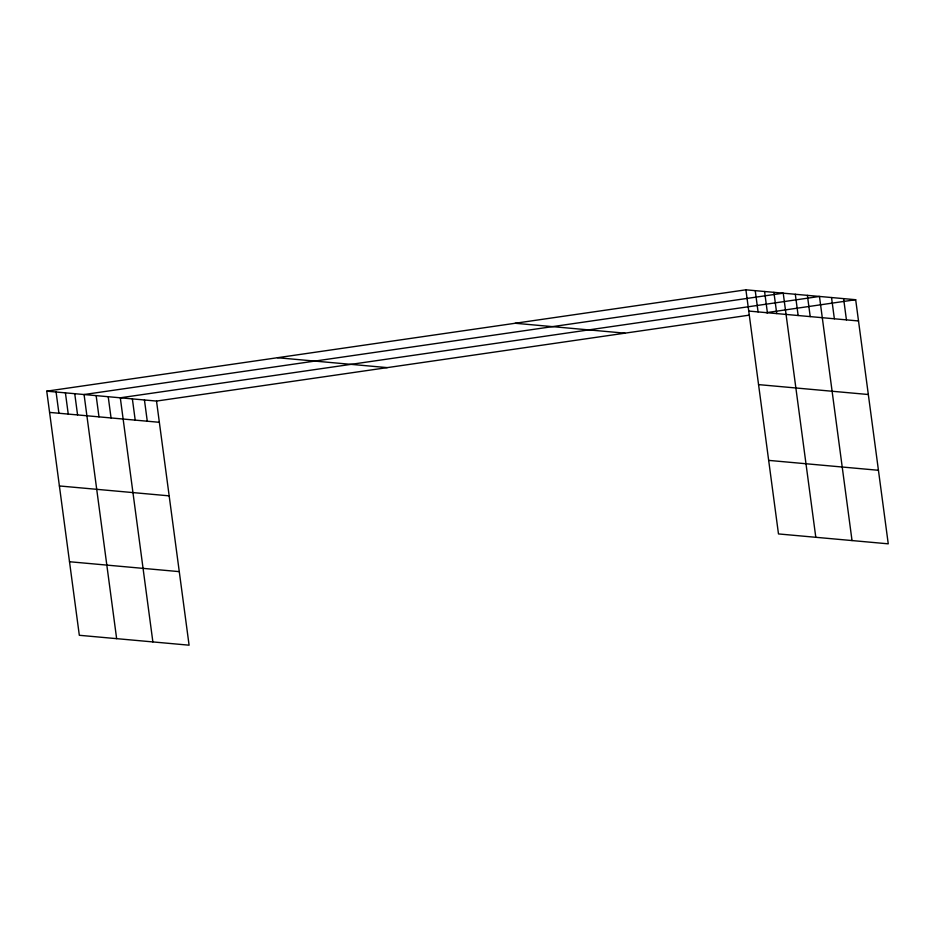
<?xml version="1.0" encoding="UTF-8"?>
<svg xmlns="http://www.w3.org/2000/svg" width="935" height="935" viewBox="0 0 935 935"><rect width="100%" height="100%" fill="white"/><g stroke="black" fill="none" stroke-linecap="round" stroke-linejoin="round"><path stroke-width="1.4" d="M46.75 391.169L156.519 401.068L189.092 645.185L79.323 635.286L46.75 391.169L745.908 289.815L855.677 299.714L888.25 543.831L778.481 533.932L745.908 289.815M156.519 401.068L748.97 315.188M766.268 312.676L855.677 299.714M748.748 311.063L858.517 320.962M515.185 323.265L624.954 333.164M758.554 384.612L868.323 394.512M277.473 357.719L387.242 367.619M768.663 460.382L878.433 470.282M49.59 412.405L159.347 422.304M59.396 485.955L169.165 495.854M69.506 561.736L179.275 571.636M843.604 298.627L846.432 319.875M831.531 297.54L834.359 318.788M852.03 540.57L819.457 296.453L120.299 397.796L152.873 641.913M807.384 295.366L810.213 316.603M795.311 294.268L798.139 315.516M815.799 537.298L783.226 293.181L84.068 394.535L116.641 638.652M773.899 292.339L776.74 313.587M764.573 291.498L767.401 312.746M755.235 290.656L758.075 311.904M144.446 399.981L147.274 421.217M132.373 398.883L135.201 420.131M108.215 396.709L111.055 417.957M96.141 395.622L98.981 416.87M74.742 393.693L77.57 414.93M65.415 392.852L68.243 414.088M56.077 392.01L58.917 413.247"/></g></svg>
